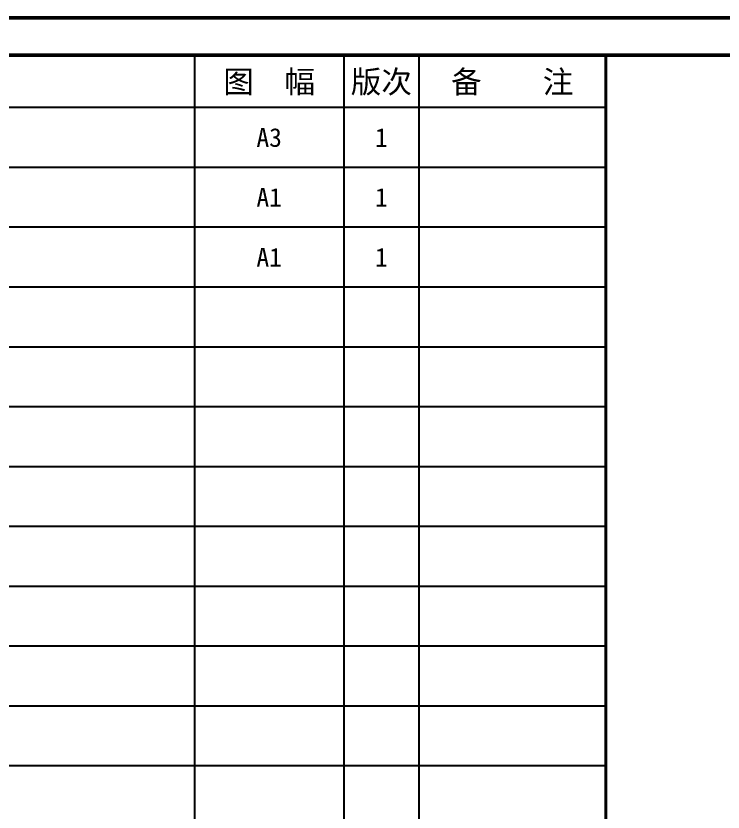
# Model space of a CAD drawing. Extents: x -976302 to -776254, y 5665 to 231437.
# Drawn here: x -845678 to -836222, y 220797 to 231437 of the extents above; entities that cross this region are included whole.
import ezdxf
from ezdxf.enums import TextEntityAlignment as Align

# ---------------------------------------------------------------- set-up
doc = ezdxf.new("R2010")
doc.units = 0
doc.header["$LTSCALE"] = 1000
doc.header["$MEASUREMENT"] = 0
doc.layers.add('0-cxFrame', color=155, linetype='Continuous')
doc.layers.add('0-cxText', color=131, linetype='Continuous', lineweight=25)
doc.styles.add('cx_biaoti', font='')
doc.styles.add('cx_tuming', font='simhei.ttf')
doc.styles.add('cx_tuqian1', font='')
doc.styles.add('黑体', font='simhei.ttf', dxfattribs={"height": 12})
doc.styles.get('cx_biaoti').set_extended_font_data('SimSun')
doc.styles.get('cx_tuqian1').set_extended_font_data('SimSun')

# ---------------------------------------------------------------- blocks, each defined once
blk = doc.blocks.new('T-目录35(Dragon)')
for p, q in [((13500, 28700), (13500, 0)), ((15500, 28700), (15500, 0)), ((16500, 28700), (16500, 0)), ((19000, 28000), (0, 28000)), ((19000, 27200), (0, 27200)), ((19000, 26400), (0, 26400)), ((19000, 25600), (0, 25600)), ((19000, 24800), (0, 24800)), ((19000, 24000), (0, 24000)), ((19000, 23200), (0, 23200)), ((19000, 22400), (0, 22400)), ((19000, 21600), (0, 21600)), ((19000, 20800), (0, 20800)), ((19000, 20000), (0, 20000)), ((19000, 19200), (0, 19200))]:
    blk.add_line(p, q)
at = {"const_width": 40}
blk.add_lwpolyline([(0, 28700), (19000, 28700), (19000, 0), (0, 0)], close=True, dxfattribs=at)
at = {"style": 'cx_biaoti'}
for s, p in [('图  幅', (14500, 28350)), ('版次', (16000, 28350)), ('备    注', (17750, 28350))]:
    blk.add_text(s, height=300, dxfattribs=at).set_placement(p, align=Align.MIDDLE)
blk = doc.blocks.new('TK22.A3 L(Dragon)')
at = {"layer": '0-cxFrame', "color": 7, "const_width": 0.5}
blk.add_lwpolyline([(0, 0), (-420, 0), (-420, 297), (0, 297)], close=True, dxfattribs=at)
at = {"layer": '0-cxFrame', "const_width": 0.5}
blk.add_lwpolyline([(-75, 5), (-400, 5), (-400, 292), (-75, 292)], close=True, dxfattribs=at)
at = {"style": '黑体', "flags": 4}
blk.add_attdef('图幅', text='', height=3.3, dxfattribs=at).set_placement((-30, 1), align=Align.RIGHT)
at = {"layer": '0-cxText', "flags": 4}
for tag, height, style, p in [('建设单位', 3.5, 'cx_tuming', (-40, 170)), ('项目名称', 3.5, 'cx_tuming', (-40, 140)), ('子项名称', 3.5, 'cx_tuming', (-40, 110)), ('工程编号', 3.3, 'cx_tuqian1', (-30, 95)), ('图名1', 3.5, 'cx_tuming', (-40, 75.5)), ('图名2', 3.5, 'cx_tuming', (-40, 69.5)), ('图名3', 3.5, 'cx_tuming', (-40, 63.5)), ('出图日期', 3.3, 'cx_tuqian1', (-34, 55)), ('专业', 3.3, 'cx_tuqian1', (-50, 47)), ('图号', 3.3, 'cx_tuqian1', (-50, 39)), ('版次', 3.3, 'cx_tuqian1', (-15, 39))]:
    blk.add_attdef(tag, text='', height=height, dxfattribs=dict(at, style=style)).set_placement(p, align=Align.MIDDLE)
at = {"layer": 'Defpoints', "color": 6, "flags": 4}
for tag, height, style, p in [('dwfname', 4, 'cx_tuqian1', (-77, 7)), ('tufu', 3.3, '黑体', (-7, 7))]:
    blk.add_attdef(tag, text='', height=height, dxfattribs=dict(at, style=style)).set_placement(p, align=Align.RIGHT)

msp = doc.modelspace()

# ---------------------------------------------------------------- block references
at = {"layer": '0-cxFrame', "xscale": 100, "yscale": 100, "zscale": 100}
msp.add_blockref('TK22.A3 L(Dragon)', (-826791.3, 201712.5), dxfattribs=at)
at = {"layer": '0-cxFrame'}
msp.add_blockref('T-目录35(Dragon)', (-856791.3, 202212.5), dxfattribs=at)

# ---------------------------------------------------------------- texts
at = {"layer": '0-cxText', "style": '黑体'}
for s, p in [('A3', (-842291.3, 229812.5)), ('1', (-840791.3, 229812.5)), ('A1', (-842291.3, 229012.5)), ('1', (-840791.3, 229012.5)), ('A1', (-842291.3, 228212.5)), ('1', (-840791.3, 228212.5))]:
    msp.add_text(s, height=250, dxfattribs=at).set_placement(p, align=Align.MIDDLE_CENTER)

doc.saveas('drawing.dxf')
